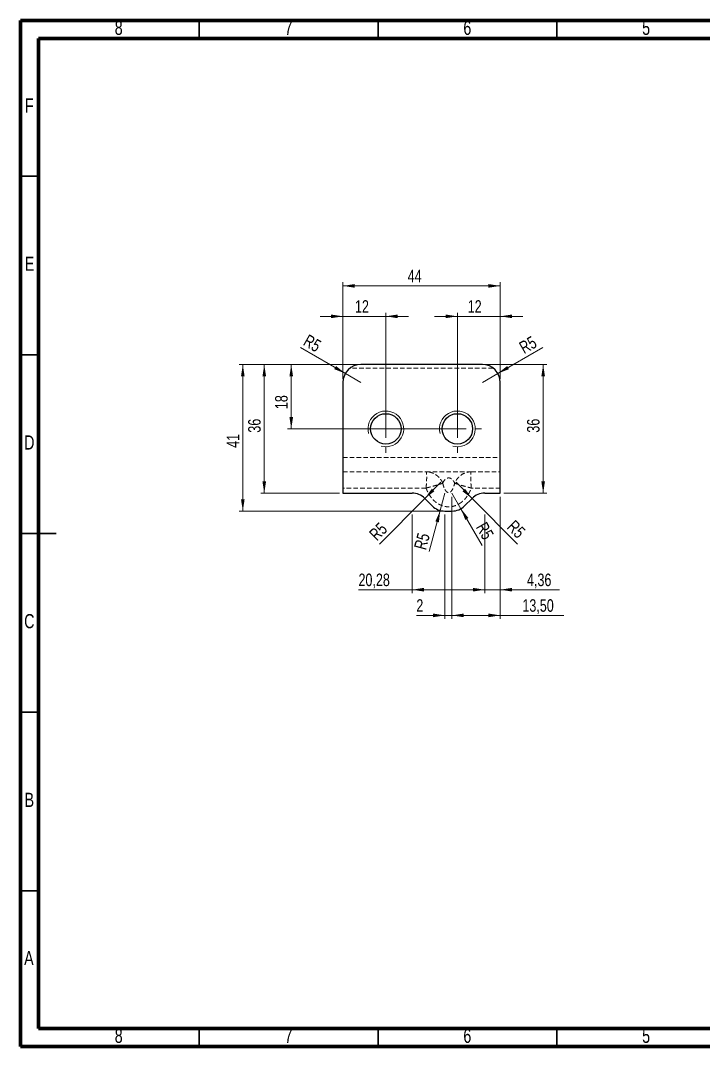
# Model space of a CAD drawing. Header units: millimetres. Extents: x 15 to 415, y 5 to 292.
# Drawn here: x 15 to 206, y 5 to 292 of the extents above; entities that cross this region are included whole.
import ezdxf

# ---------------------------------------------------------------- set-up
doc = ezdxf.new("R2010")
doc.units = ezdxf.units.MM
doc.linetypes.add('HIDDEN', pattern=[1.905, 1.27, -0.635])
doc.styles.add('SLDTEXTSTYLE0', font='TXT', dxfattribs={"width": 0.75})
doc.dimstyles.new('SLDDIMSTYLE0', dxfattribs={"dimtxt": 3.5, "dimasz": 3.302, "dimexe": 0, "dimexo": 0.0625, "dimgap": 0.875, "dimtad": 1, "dimrnd": 1e-09, "dimzin": 12, "dimdsep": 46, "dimtxsty": 'SLDTEXTSTYLE0', "dimsah": 1, "dimcen": 0, "dimadec": 0, "dimazin": 3, "dimtfac": 1, "dimtofl": 0, "dimtmove": 0, "dimatfit": 3, "dimfxl": 1, "dimfrac": 2, "dimtolj": 1, "dimtzin": 12, "dimarcsym": 0})
doc.dimstyles.new('SLDDIMSTYLE1', dxfattribs={"dimtxt": 3.5, "dimasz": 3.302, "dimexe": 0, "dimexo": 0.0625, "dimgap": 0.875, "dimtad": 1, "dimrnd": 1e-09, "dimzin": 12, "dimdsep": 46, "dimtxsty": 'SLDTEXTSTYLE0', "dimsah": 1, "dimcen": 0.09, "dimadec": 0, "dimazin": 3, "dimtfac": 1, "dimtmove": 0, "dimatfit": 0, "dimfxl": 1, "dimfrac": 2, "dimtolj": 1, "dimtzin": 12, "dimarcsym": 0})
doc.dimstyles.new('SLDDIMSTYLE2', dxfattribs={"dimtxt": 3.5, "dimasz": 3.302, "dimexe": 0, "dimexo": 0.0625, "dimgap": 0.875, "dimtad": 1, "dimrnd": 1e-09, "dimzin": 12, "dimdsep": 46, "dimtxsty": 'SLDTEXTSTYLE0', "dimsah": 1, "dimcen": 0.09, "dimadec": 0, "dimazin": 3, "dimtfac": 1, "dimtofl": 0, "dimtmove": 0, "dimatfit": 3, "dimfxl": 1, "dimfrac": 2, "dimtolj": 1, "dimtzin": 12, "dimarcsym": 0})
doc.dimstyles.new('SLDDIMSTYLE3', dxfattribs={"dimtxt": 3.5, "dimasz": 3.302, "dimexe": 0, "dimexo": 0.0625, "dimgap": 0.875, "dimtad": 1, "dimrnd": 1e-09, "dimzin": 12, "dimdsep": 46, "dimtxsty": 'SLDTEXTSTYLE0', "dimsah": 1, "dimcen": 0, "dimadec": 0, "dimazin": 3, "dimtfac": 1, "dimtofl": 0, "dimtmove": 1, "dimatfit": 3, "dimfxl": 1, "dimfrac": 2, "dimtolj": 1, "dimtzin": 12, "dimarcsym": 0})

# ---------------------------------------------------------------- blocks, each defined once
blk = doc.blocks.new('_D')
at = {"color": 7, "linetype": 'Continuous', "lineweight": 18}
for q in [(93.31, 200.52), (110.17, 190.79)]:
    blk.add_line((105.84, 193.29), q, dxfattribs=at)
blk.add_solid([(105.84, 193.29), (103.23, 195.38), (102.72, 194.5)], dxfattribs=at)
at = {"color": 7, "linetype": 'Continuous', "lineweight": 18, "insert": (95.54, 204.4), "char_height": 3.5, "attachment_point": 1, "rotation": 330, "style": 'SLDTEXTSTYLE0'}
blk.add_mtext('R5', dxfattribs=at)
blk = doc.blocks.new('_D_1')
at = {"color": 7, "linetype": 'Continuous', "lineweight": 18}
for q in [(161.03, 200.52), (144.17, 190.79)]:
    blk.add_line((148.5, 193.29), q, dxfattribs=at)
blk.add_solid([(148.5, 193.29), (151.61, 194.5), (151.1, 195.38)], dxfattribs=at)
at = {"color": 7, "linetype": 'Continuous', "lineweight": 18, "insert": (154.09, 201.69), "char_height": 3.5, "attachment_point": 1, "rotation": 30, "style": 'SLDTEXTSTYLE0'}
blk.add_mtext('R5', dxfattribs=at)
blk = doc.blocks.new('_D_2')
at = {"color": 7, "linetype": 'Continuous', "lineweight": 18}
for p, q in [((105.17, 191.79), (105.17, 210.27)), ((117.17, 178.79), (117.17, 210.27)), ((105.17, 209.27), (98.82, 209.27)), ((105.17, 209.27), (117.17, 209.27)), ((117.17, 209.27), (123.52, 209.27))]:
    blk.add_line(p, q, dxfattribs=at)
for points in [[(105.17, 209.27), (101.86, 209.78), (101.86, 208.76)], [(117.17, 209.27), (120.47, 208.76), (120.47, 209.78)]]:
    blk.add_solid(points, dxfattribs=at)
at = {"color": 7, "linetype": 'Continuous', "lineweight": 18, "insert": (108.53, 213.78), "char_height": 3.5, "attachment_point": 1, "style": 'SLDTEXTSTYLE0'}
blk.add_mtext('12', dxfattribs=at)
blk = doc.blocks.new('_D_3')
at = {"color": 7, "linetype": 'Continuous', "lineweight": 18}
for p, q in [((137.17, 178.79), (137.17, 210.27)), ((149.17, 191.79), (149.17, 210.27)), ((137.17, 209.27), (130.82, 209.27)), ((137.17, 209.27), (149.17, 209.27)), ((149.17, 209.27), (155.52, 209.27))]:
    blk.add_line(p, q, dxfattribs=at)
for points in [[(137.17, 209.27), (133.86, 209.78), (133.86, 208.76)], [(149.17, 209.27), (152.47, 208.76), (152.47, 209.78)]]:
    blk.add_solid(points, dxfattribs=at)
at = {"color": 7, "linetype": 'Continuous', "lineweight": 18, "insert": (140.06, 213.78), "char_height": 3.5, "attachment_point": 1, "style": 'SLDTEXTSTYLE0'}
blk.add_mtext('12', dxfattribs=at)
blk = doc.blocks.new('_D_4')
at = {"color": 7, "linetype": 'Continuous', "lineweight": 18}
for p, q in [((105.17, 191.79), (105.17, 218.79)), ((149.17, 191.79), (149.17, 218.79)), ((149.17, 217.79), (105.17, 217.79))]:
    blk.add_line(p, q, dxfattribs=at)
for points in [[(105.17, 217.79), (108.47, 217.28), (108.47, 218.3)], [(149.17, 217.79), (145.86, 218.3), (145.86, 217.28)]]:
    blk.add_solid(points, dxfattribs=at)
at = {"color": 7, "linetype": 'Continuous', "lineweight": 18, "insert": (123.28, 222.3), "char_height": 3.5, "attachment_point": 1, "style": 'SLDTEXTSTYLE0'}
blk.add_mtext('44', dxfattribs=at)
blk = doc.blocks.new('_D_5')
at = {"color": 7, "linetype": 'Continuous', "lineweight": 18}
for p, q in [((109.17, 195.79), (89.71, 195.79)), ((90.71, 195.79), (90.71, 177.79)), ((136.17, 177.79), (89.71, 177.79))]:
    blk.add_line(p, q, dxfattribs=at)
for points in [[(90.71, 195.79), (90.21, 192.49), (91.22, 192.49)], [(90.71, 177.79), (91.22, 181.09), (90.21, 181.09)]]:
    blk.add_solid(points, dxfattribs=at)
at = {"color": 7, "linetype": 'Continuous', "lineweight": 18, "insert": (86.2, 183.31), "char_height": 3.5, "attachment_point": 1, "rotation": 90, "style": 'SLDTEXTSTYLE0'}
blk.add_mtext('18', dxfattribs=at)
blk = doc.blocks.new('_D_6')
at = {"color": 7, "linetype": 'Continuous', "lineweight": 18}
for p, q in [((109.17, 195.79), (82.17, 195.79)), ((83.17, 195.79), (83.17, 159.79)), ((104.17, 159.79), (82.17, 159.79))]:
    blk.add_line(p, q, dxfattribs=at)
for points in [[(83.17, 195.79), (82.66, 192.49), (83.67, 192.49)], [(83.17, 159.79), (83.67, 163.09), (82.66, 163.09)]]:
    blk.add_solid(points, dxfattribs=at)
at = {"color": 7, "linetype": 'Continuous', "lineweight": 18, "insert": (78.66, 176.72), "char_height": 3.5, "attachment_point": 1, "rotation": 90, "style": 'SLDTEXTSTYLE0'}
blk.add_mtext('36', dxfattribs=at)
blk = doc.blocks.new('_D_7')
at = {"color": 7, "linetype": 'Continuous', "lineweight": 18}
for p, q in [((145.17, 195.79), (162.17, 195.79)), ((161.17, 195.79), (161.17, 159.79)), ((150.17, 159.79), (162.17, 159.79))]:
    blk.add_line(p, q, dxfattribs=at)
for points in [[(161.17, 195.79), (160.66, 192.49), (161.67, 192.49)], [(161.17, 159.79), (161.67, 163.09), (160.66, 163.09)]]:
    blk.add_solid(points, dxfattribs=at)
at = {"color": 7, "linetype": 'Continuous', "lineweight": 18, "insert": (156.65, 176.72), "char_height": 3.5, "attachment_point": 1, "rotation": 90, "style": 'SLDTEXTSTYLE0'}
blk.add_mtext('36', dxfattribs=at)
blk = doc.blocks.new('_D_8')
at = {"color": 7, "linetype": 'Continuous', "lineweight": 18}
for p, q in [((109.17, 195.79), (76.17, 195.79)), ((77.17, 195.79), (77.17, 154.79)), ((132.67, 154.79), (76.17, 154.79))]:
    blk.add_line(p, q, dxfattribs=at)
for points in [[(77.17, 195.79), (76.66, 192.49), (77.67, 192.49)], [(77.17, 154.79), (77.67, 158.09), (76.66, 158.09)]]:
    blk.add_solid(points, dxfattribs=at)
at = {"color": 7, "linetype": 'Continuous', "lineweight": 18, "insert": (72.66, 172.48), "char_height": 3.5, "attachment_point": 1, "rotation": 90, "style": 'SLDTEXTSTYLE0'}
blk.add_mtext('41', dxfattribs=at)
blk = doc.blocks.new('_D_9')
at = {"color": 7, "linetype": 'Continuous', "lineweight": 18}
for p, q in [((135.67, 158.79), (135.67, 124.61)), ((149.17, 158.79), (149.17, 124.61)), ((149.17, 125.61), (135.67, 125.61)), ((149.17, 125.61), (166.98, 125.61))]:
    blk.add_line(p, q, dxfattribs=at)
for points in [[(135.67, 125.61), (138.97, 125.1), (138.97, 126.12)], [(149.17, 125.61), (145.86, 126.12), (145.86, 125.1)]]:
    blk.add_solid(points, dxfattribs=at)
at = {"color": 7, "linetype": 'Continuous', "lineweight": 18, "insert": (155.35, 130.12), "char_height": 3.5, "attachment_point": 1, "style": 'SLDTEXTSTYLE0'}
blk.add_mtext('13,50', dxfattribs=at)
blk = doc.blocks.new('_D_10')
at = {"color": 7, "linetype": 'Continuous', "lineweight": 18}
for p, q in [((133.67, 153.79), (133.67, 124.61)), ((135.67, 153.79), (135.67, 124.61)), ((133.67, 125.61), (125.7, 125.61)), ((133.67, 125.61), (135.67, 125.61)), ((135.67, 125.61), (142.02, 125.61))]:
    blk.add_line(p, q, dxfattribs=at)
for points in [[(133.67, 125.61), (130.36, 126.12), (130.36, 125.1)], [(135.67, 125.61), (138.97, 125.1), (138.97, 126.12)]]:
    blk.add_solid(points, dxfattribs=at)
at = {"color": 7, "linetype": 'Continuous', "lineweight": 18, "insert": (125.7, 130.12), "char_height": 3.5, "attachment_point": 1, "style": 'SLDTEXTSTYLE0'}
blk.add_mtext('2', dxfattribs=at)
blk = doc.blocks.new('_D_11')
at = {"color": 7, "linetype": 'Continuous', "lineweight": 18}
for q in [(136.81, 162.84), (153.95, 145.52)]:
    blk.add_line((141.27, 158.32), q, dxfattribs=at)
blk.add_solid([(141.27, 158.32), (139.31, 161.03), (138.59, 160.31)], dxfattribs=at)
at = {"color": 7, "linetype": 'Continuous', "lineweight": 18, "insert": (153.31, 152.54), "char_height": 3.5, "attachment_point": 1, "rotation": 315, "style": 'SLDTEXTSTYLE0'}
blk.add_mtext('R5', dxfattribs=at)
blk = doc.blocks.new('_D_12')
at = {"color": 7, "linetype": 'Continuous', "lineweight": 18}
for q in [(132.53, 162.84), (115.38, 145.52)]:
    blk.add_line((128.06, 158.32), q, dxfattribs=at)
blk.add_solid([(128.06, 158.32), (130.74, 160.31), (130.02, 161.03)], dxfattribs=at)
at = {"color": 7, "linetype": 'Continuous', "lineweight": 18, "insert": (112.19, 148.71), "char_height": 3.5, "attachment_point": 1, "rotation": 45, "style": 'SLDTEXTSTYLE0'}
blk.add_mtext('R5', dxfattribs=at)
blk = doc.blocks.new('_D_13')
at = {"color": 7, "linetype": 'Continuous', "lineweight": 18}
for q in [(133.67, 159.79), (129.29, 143.47)]:
    blk.add_line((132.37, 154.96), q, dxfattribs=at)
blk.add_solid([(132.37, 154.96), (131.03, 151.9), (132.01, 151.64)], dxfattribs=at)
at = {"color": 7, "linetype": 'Continuous', "lineweight": 18, "insert": (124.98, 144.62), "char_height": 3.5, "attachment_point": 1, "rotation": 75, "style": 'SLDTEXTSTYLE0'}
blk.add_mtext('R5', dxfattribs=at)
blk = doc.blocks.new('_D_14')
at = {"color": 7, "linetype": 'Continuous', "lineweight": 18}
for q in [(135.67, 159.79), (144.13, 145.13)]:
    blk.add_line((138.17, 155.46), q, dxfattribs=at)
blk.add_solid([(138.17, 155.46), (139.38, 152.34), (140.26, 152.85)], dxfattribs=at)
at = {"color": 7, "linetype": 'Continuous', "lineweight": 18, "insert": (145.28, 152.06), "char_height": 3.5, "attachment_point": 1, "rotation": 300, "style": 'SLDTEXTSTYLE0'}
blk.add_mtext('R5', dxfattribs=at)
blk = doc.blocks.new('_D_15')
at = {"color": 7, "linetype": 'Continuous', "lineweight": 18}
for p, q in [((149.17, 158.79), (149.17, 131.79)), ((144.81, 153.79), (144.81, 131.79)), ((144.81, 132.79), (138.46, 132.79)), ((144.81, 132.79), (149.17, 132.79)), ((149.17, 132.79), (165.69, 132.79))]:
    blk.add_line(p, q, dxfattribs=at)
for points in [[(144.81, 132.79), (141.51, 133.3), (141.51, 132.28)], [(149.17, 132.79), (152.47, 132.28), (152.47, 133.3)]]:
    blk.add_solid(points, dxfattribs=at)
at = {"color": 7, "linetype": 'Continuous', "lineweight": 18, "insert": (156.64, 137.3), "char_height": 3.5, "attachment_point": 1, "style": 'SLDTEXTSTYLE0'}
blk.add_mtext('4,36', dxfattribs=at)
blk = doc.blocks.new('_D_16')
at = {"color": 7, "linetype": 'Continuous', "lineweight": 18}
for p, q in [((124.52, 153.79), (124.52, 131.79)), ((144.81, 153.79), (144.81, 131.79)), ((124.52, 132.79), (109.51, 132.79)), ((144.81, 132.79), (124.52, 132.79))]:
    blk.add_line(p, q, dxfattribs=at)
for points in [[(124.52, 132.79), (127.83, 132.28), (127.83, 133.3)], [(144.81, 132.79), (141.51, 133.3), (141.51, 132.28)]]:
    blk.add_solid(points, dxfattribs=at)
at = {"color": 7, "linetype": 'Continuous', "lineweight": 18, "insert": (109.51, 137.3), "char_height": 3.5, "attachment_point": 1, "style": 'SLDTEXTSTYLE0'}
blk.add_mtext('20,28', dxfattribs=at)
blk = doc.blocks.new('SW_CENTERMARKSYMBOL_0')
at = {"color": 0, "linetype": 'Continuous', "lineweight": 0}
for p, q in [((0, 5), (0, 6.75)), ((-5, 0), (-6.75, 0)), ((0, 0), (-2.5, 0)), ((0, 0), (0, 2.5)), ((0, 0), (0, -2.5)), ((0, 0), (2.5, 0)), ((5, 0), (6.75, 0)), ((0, -5), (0, -6.75))]:
    blk.add_line(p, q, dxfattribs=at)
blk = doc.blocks.new('SW_CENTERMARKSYMBOL_1')
at = {"color": 0, "linetype": 'Continuous', "lineweight": 0}
for p, q in [((0, 5), (0, 6.75)), ((-5, 0), (-6.75, 0)), ((0, 0), (-2.5, 0)), ((0, 0), (0, 2.5)), ((0, 0), (0, -2.5)), ((0, 0), (2.5, 0)), ((5, 0), (6.75, 0)), ((0, -5), (0, -6.75))]:
    blk.add_line(p, q, dxfattribs=at)

msp = doc.modelspace()

# ---------------------------------------------------------------- linework, layer by layer
at = {"color": 7, "linetype": 'Continuous', "lineweight": 70}
for p, q in [((15, 5), (15, 292)), ((15, 292), (415, 292)), ((20, 10), (20, 287)), ((20, 287), (410, 287)), ((410, 10), (20, 10)), ((415, 5), (15, 5))]:
    msp.add_line(p, q, dxfattribs=at)
at = {"color": 7, "linetype": 'Continuous', "lineweight": 35}
for p, q in [((65, 287), (65, 292)), ((115, 287), (115, 292)), ((165, 287), (165, 292)), ((20, 248.5), (15, 248.5)), ((20, 198.5), (15, 198.5)), ((15, 148.5), (25, 148.5)), ((20, 148.5), (15, 148.5)), ((20, 98.5), (15, 98.5)), ((20, 48.5), (15, 48.5)), ((65, 10), (65, 5)), ((115, 10), (115, 5)), ((165, 10), (165, 5))]:
    msp.add_line(p, q, dxfattribs=at)
at = {"color": 7, "linetype": 'Continuous', "lineweight": 25}
for p, q in [((144.16677, 195.78809), (110.16677, 195.78809)), ((105.16677, 190.78809), (105.16677, 159.78809)), ((149.16677, 159.78809), (149.16677, 190.78809)), ((105.16677, 159.78809), (124.52464, 159.78809)), ((128.06017, 158.32363), (130.13124, 156.25256)), ((139.20231, 156.25256), (141.27337, 158.32363)), ((144.80891, 159.78809), (149.16677, 159.78809)), ((133.66677, 154.78809), (135.66677, 154.78809))]:
    msp.add_line(p, q, dxfattribs=at)
at = {"color": 7, "linetype": 'HIDDEN', "lineweight": 18}
for p, q in [((147.16677, 194.78809), (107.16677, 194.78809)), ((105.16677, 169.78809), (149.16677, 169.78809)), ((105.16677, 165.78809), (128.4203, 165.78809)), ((128.484, 165.69391), (128.42025, 165.78809)), ((141.00605, 165.70576), (141.05509, 165.78809)), ((141.07234, 165.78809), (149.16677, 165.78809)), ((128.42025, 161.22494), (105.16677, 161.22494)), ((149.16677, 161.22494), (141.07234, 161.22494))]:
    msp.add_line(p, q, dxfattribs=at)
at = {"color": 7, "linetype": 'Continuous', "lineweight": 25}
for centre in [(117.16677, 177.78809), (137.16677, 177.78809)]:
    msp.add_circle(centre, 4.25, dxfattribs=at)
for centre, start, end in [((110.16677, 190.78809), 90, 180), ((144.16677, 190.78809), 0, 90), ((124.52464, 154.78809), 45, 90), ((144.80891, 154.78809), 90, 135), ((133.66677, 159.78809), 225, 270), ((135.66677, 159.78809), 270, 315)]:
    msp.add_arc(centre, 5, start, end, dxfattribs=at)
at = {"color": 7, "linetype": 'Continuous', "lineweight": 18}
for centre in [(117.16677, 177.78809), (137.16677, 177.78809)]:
    msp.add_arc(centre, 5, 255, 195, dxfattribs=at)
at = {"color": 7, "linetype": 'HIDDEN', "lineweight": 18}
for points, knots in [([(129.00752, 165.78809), (128.96331, 165.78809), (128.87464, 165.78809), (128.75076, 165.78809), (128.63328, 165.78809), (128.52221, 165.78809), (128.45433, 165.78809), (128.42025, 165.78809)], [0, 0, 0, 0, 0.197427483, 0.395978682, 0.595817745, 0.797105668, 1, 1, 1, 1]), ([(128.42116, 161.23526), (128.44683, 161.53332), (128.498, 162.12751), (128.55309, 162.9954), (128.58723, 163.77583), (128.5991, 164.44245), (128.58703, 165.00225), (128.55331, 165.41337), (128.51613, 165.65422), (128.48898, 165.68775), (128.484, 165.69391)], [0, 0, 0, 0, 0.148105424, 0.295264024, 0.435168662, 0.567899085, 0.699174148, 0.836911884, 0.970028996, 1, 1, 1, 1]), ([(128.4215, 165.78809), (128.42254, 165.78809), (128.42358, 165.78809), (128.4246, 165.78809), (128.42915, 165.78809), (128.43362, 165.78809), (128.43755, 165.78809)], [0.00010365015038, 0.00010365015038, 0.00010365015038, 0.00010365015038, 0.00010677391635, 0.00010677391635, 0.00010677391635, 0.00012075292766, 0.00012075292766, 0.00012075292766, 0.00012075292766]), ([(133.07919, 162.59857), (133.05169, 162.66137), (132.96076, 162.86899), (132.79531, 163.18253), (132.58743, 163.51328), (132.30054, 163.90925), (131.90525, 164.35245), (131.41393, 164.7691), (130.96409, 165.07139), (130.55632, 165.29431), (130.13677, 165.47606), (129.71047, 165.61645), (129.28251, 165.71481), (128.85757, 165.77567), (128.57651, 165.78396), (128.43755, 165.78806)], [0, 0, 0, 0, 0.034021811, 0.112484091, 0.175763473, 0.228131352, 0.355826535, 0.470985869, 0.549891058, 0.627968289, 0.70503796, 0.780929677, 0.855483816, 0.928552484, 1, 1, 1, 1]), ([(128.88424, 165.75589), (128.82318, 165.75974), (128.70929, 165.76694), (128.55505, 165.72167), (128.48351, 165.70067)], [0, 0, 0, 0, 0.536112144, 1, 1, 1, 1]), ([(141.07234, 165.78809), (141.03296, 165.78809), (140.9546, 165.78809), (140.82488, 165.78809), (140.68704, 165.78809), (140.54017, 165.78809), (140.38451, 165.78809), (140.18997, 165.78809), (139.95039, 165.78809), (139.55692, 165.78809), (139.00669, 165.78809), (138.24912, 165.78809), (137.40207, 165.78809), (136.47345, 165.78809), (135.48931, 165.78809), (134.47608, 165.78809), (133.47409, 165.78809), (132.51407, 165.78809), (131.62587, 165.78809), (130.95854, 165.78809), (130.4715, 165.78809), (130.13282, 165.78809), (129.81775, 165.78809), (129.52688, 165.78809), (129.25355, 165.78809), (129.09004, 165.78809), (129.00752, 165.78809)], [0, 0, 0, 0, 0.021233023, 0.0422459, 0.063060554, 0.08369954, 0.104185993, 0.124543568, 0.155960374, 0.186879017, 0.249539967, 0.311829465, 0.374581938, 0.436920013, 0.49965677, 0.561851663, 0.624610278, 0.687079041, 0.74984863, 0.81246982, 0.843506735, 0.87511046, 0.905637402, 0.936560458, 0.967982097, 1, 1, 1, 1]), ([(133.07919, 162.59857), (133.15444, 162.78465), (133.24375, 162.96457), (133.45491, 163.30223), (133.57685, 163.46012), (133.85694, 163.73564), (134.01592, 163.85344), (134.36493, 164.01892), (134.55501, 164.06528), (134.93723, 164.06534), (135.12746, 164.01896), (135.47636, 163.85364), (135.63512, 163.73611), (135.91566, 163.46024), (136.03772, 163.30215), (136.24879, 162.96458), (136.33813, 162.78466), (136.4134, 162.59857)], [0, 0, 0, 0, 0.125, 0.125, 0.25, 0.25, 0.375, 0.375, 0.5, 0.5, 0.625, 0.625, 0.75, 0.75, 0.875, 0.875, 1, 1, 1, 1]), ([(141.05509, 165.78806), (141.00149, 165.78731), (140.87306, 165.78552), (140.61085, 165.76871), (140.14129, 165.70853), (139.25895, 165.48151), (138.35139, 165.00106), (137.58738, 164.35243), (137.18997, 163.90687), (136.90354, 163.51054), (136.69113, 163.17192), (136.52812, 162.86055), (136.43726, 162.65306), (136.4134, 162.59857)], [0, 0, 0, 0, 0.027638787, 0.066212052, 0.134868358, 0.27001084, 0.528586577, 0.643872998, 0.771630708, 0.825609257, 0.887480771, 0.970449908, 1, 1, 1, 1]), ([(141.00585, 165.70369), (140.94256, 165.72335), (140.79886, 165.76801), (140.69363, 165.7621), (140.63473, 165.75879)], [0, 0, 0, 0, 0.440356211, 1, 1, 1, 1]), ([(141.07118, 161.23808), (141.06481, 161.31042), (141.05208, 161.45515), (141.03353, 161.67371), (141.01569, 161.89284), (140.99874, 162.11231), (140.98277, 162.33183), (140.96786, 162.55121), (140.95407, 162.77032), (140.93076, 163.17572), (140.90541, 163.75139), (140.89322, 164.42846), (140.9054, 164.99367), (140.9285, 165.29252), (140.9442, 165.41652), (140.94542, 165.42618)], [0, 0, 0, 0, 0.042837889, 0.085703569, 0.128601187, 0.171589285, 0.214760955, 0.25822674, 0.302101892, 0.346498636, 0.505494123, 0.666495283, 0.827563402, 0.986569802, 1, 1, 1, 1]), ([(140.9454, 165.4261), (140.96368, 165.54287), (140.9839, 165.67201), (141.00412, 165.70281), (141.00605, 165.70576)], [0, 0, 0, 0, 0.904301057, 1, 1, 1, 1]), ([(128.42025, 161.2249), (128.45386, 161.1341), (128.52083, 160.95322), (128.63029, 160.68647), (128.74584, 160.42455), (128.86815, 160.16769), (129.06386, 159.78521), (129.34989, 159.29103), (129.75881, 158.69798), (130.21415, 158.14364), (130.66753, 157.68438), (131.09361, 157.31881), (131.479, 157.02911), (131.75012, 156.86198), (131.88466, 156.77903)], [0, 0, 0, 0, 0.050664878, 0.100927212, 0.150825278, 0.200398197, 0.249685864, 0.375450769, 0.498492971, 0.625515719, 0.749330638, 0.834406135, 0.917821807, 1, 1, 1, 1]), ([(128.43759, 161.22969), (128.51237, 161.25024), (128.66117, 161.29113), (128.88349, 161.35176), (129.10354, 161.41133), (129.3214, 161.47023), (129.53715, 161.52863), (129.75085, 161.58663), (130.13037, 161.68987), (130.66139, 161.83523), (131.29777, 162.01681), (131.86689, 162.18739), (132.30181, 162.32642), (132.62942, 162.43697), (132.87671, 162.52432), (133.01118, 162.57363), (133.07924, 162.59859)], [0, 0, 0, 0, 0.038485828, 0.076580623, 0.114367394, 0.151958223, 0.189448609, 0.226921129, 0.264450512, 0.391469696, 0.517578185, 0.639236743, 0.761302879, 0.839444701, 0.918729369, 1, 1, 1, 1]), ([(133.07919, 162.59857), (133.10448, 162.49052), (133.15351, 162.28107), (133.23757, 161.97952), (133.32572, 161.70009), (133.41803, 161.44293), (133.51359, 161.20801), (133.61175, 160.99525), (133.74657, 160.73877), (133.92466, 160.46146), (134.17175, 160.18897), (134.44205, 160.00592), (134.74582, 159.9366), (135.04961, 160.0056), (135.32011, 160.18846), (135.56757, 160.461), (135.8036, 160.82833), (136.02966, 161.30854), (136.24458, 161.91029), (136.35419, 162.35719), (136.41339, 162.59856)], [0, 0, 0, 0, 0.051440271, 0.099716168, 0.144846188, 0.186852983, 0.22576466, 0.261616608, 0.294454108, 0.358428134, 0.41107802, 0.458958906, 0.499993021, 0.540994509, 0.588852427, 0.641572323, 0.705604097, 0.786880604, 0.884890648, 1, 1, 1, 1]), ([(136.41335, 162.59858), (136.4349, 162.59027), (136.48222, 162.57201), (136.58634, 162.53511), (136.78965, 162.46189), (137.13286, 162.34504), (137.62358, 162.18799), (138.19313, 162.01731), (138.82987, 161.83558), (139.41244, 161.67612), (139.90037, 161.5435), (140.27947, 161.44092), (140.66541, 161.33665), (140.92448, 161.26552), (141.05499, 161.22969)], [0, 0, 0, 0, 0.026832804, 0.05891321, 0.118322582, 0.238110327, 0.36029961, 0.482104718, 0.608293044, 0.73540756, 0.801075512, 0.866744067, 0.932870525, 1, 1, 1, 1]), ([(137.64212, 156.79929), (137.70882, 156.83998), (137.84263, 156.92161), (138.03816, 157.05357), (138.23055, 157.19286), (138.41939, 157.34016), (138.60479, 157.4953), (138.9001, 157.75989), (139.29038, 158.15731), (139.74022, 158.70681), (140.14577, 159.29604), (140.46223, 159.8432), (140.71, 160.34039), (140.90347, 160.77586), (141.01582, 161.0746), (141.07234, 161.2249)], [0, 0, 0, 0, 0.040915128, 0.082082149, 0.123554381, 0.165383973, 0.20762175, 0.250317083, 0.373384105, 0.499578742, 0.623002242, 0.749158513, 0.831855642, 0.915409147, 1, 1, 1, 1]), ([(141.0547, 161.23005), (141.05802, 161.23266), (141.06167, 161.23496), (141.06561, 161.23649), (141.0674, 161.23719), (141.06927, 161.23774), (141.07118, 161.23808)], [0, 0, 0, 0, 0.00001269413428, 0.00001269413428, 0.00001269413428, 0.00001843815996, 0.00001843815996, 0.00001843815996, 0.00001843815996]), ([(131.88466, 156.77903), (131.95894, 156.73656), (132.10671, 156.65207), (132.33374, 156.5375), (132.56305, 156.43284), (132.79511, 156.33889), (133.0298, 156.25544), (133.43, 156.13252), (134.00605, 156.01046), (134.76248, 155.95957), (135.51913, 156.01509), (136.17726, 156.1585), (136.73407, 156.3476), (137.19829, 156.54859), (137.49327, 156.71522), (137.64212, 156.79929)], [0, 0, 0, 0, 0.042476385, 0.08450315, 0.126154067, 0.167504922, 0.208633157, 0.249617479, 0.374997368, 0.49933043, 0.623883799, 0.749527528, 0.831889805, 0.915175572, 1, 1, 1, 1])]:
    msp.add_open_spline(points, degree=3, knots=knots, dxfattribs=at)
for points in [[(141.05509, 165.78809), (141.06084, 165.78809), (141.06659, 165.78809), (141.07234, 165.78809)], [(128.43759, 161.22969), (128.43181, 161.22811), (128.42603, 161.22652), (128.42025, 161.22494)], [(128.42114, 161.23527), (128.4268, 161.23346), (128.43247, 161.23165), (128.43814, 161.22984)], [(141.07234, 161.22494), (141.06656, 161.22652), (141.06077, 161.22811), (141.05499, 161.22969)]]:
    msp.add_open_spline(points, degree=3, dxfattribs=at)

# ---------------------------------------------------------------- block references
at = {"color": 7, "linetype": 'Continuous', "lineweight": 0}
for name, p in [('SW_CENTERMARKSYMBOL_1', (117.16677, 177.78809)), ('SW_CENTERMARKSYMBOL_0', (137.16677, 177.78809))]:
    msp.add_blockref(name, p, dxfattribs=at)

# ---------------------------------------------------------------- texts
at = {"color": 7, "linetype": 'Continuous', "lineweight": 0, "char_height": 3.96875, "attachment_point": 2, "style": 'SLDTEXTSTYLE0'}
for s, insert in [('8', (42.46004, 291.97306)), ('7', (89.96004, 291.97306)), ('6', (139.96004, 291.97306)), ('5', (189.96004, 291.97306)), ('F', (17.45774, 270.22306)), ('E', (17.50781, 225.97306)), ('D', (17.45269, 175.97306)), ('C', (17.45866, 125.97306)), ('B', (17.4706, 75.97306)), ('A', (17.33969, 31.72306)), ('8', (42.46004, 9.97306)), ('7', (89.96004, 9.97306)), ('6', (139.96004, 9.97306)), ('5', (189.96004, 9.97306))]:
    msp.add_mtext(s, dxfattribs=dict(at, insert=insert))

# ---------------------------------------------------------------- dimensions: what is measured, and where the dimension line sits
at = {"color": 7, "linetype": 'Continuous', "lineweight": 18}
for base, p1, p2, dimstyle, picture, middle in [((105.16677, 217.78809), (149.16677, 190.78809), (105.16677, 190.78809), 'SLDDIMSTYLE2', '_D_4', (125.8617, 217.78809)), ((117.16677, 209.27221), (105.16677, 190.78809), (117.16677, 177.78809), 'SLDDIMSTYLE1', '_D_2', (111.11252, 209.27221)), ((149.16677, 209.27221), (137.16677, 177.78809), (149.16677, 190.78809), 'SLDDIMSTYLE1', '_D_3', (142.65066, 209.27221)), ((135.66677, 125.61124), (149.16677, 159.78809), (135.66677, 159.78809), 'SLDDIMSTYLE2', '_D_9', (161.16559, 125.61124)), ((149.16677, 132.78809), (144.80891, 154.78809), (149.16677, 159.78809), 'SLDDIMSTYLE1', '_D_15', (161.16559, 132.78809)), ((124.52464, 132.78809), (144.80891, 154.78809), (124.52464, 154.78809), 'SLDDIMSTYLE2', '_D_16', (115.32562, 132.78809)), ((135.66677, 125.61124), (133.66677, 154.78809), (135.66677, 154.78809), 'SLDDIMSTYLE1', '_D_10', (126.98891, 125.61124))]:
    dim = msp.add_linear_dim(base=base, p1=p1, p2=p2, dimstyle=dimstyle, dxfattribs=at)
    dim.commit()
    dim.dimension.update_dxf_attribs({"geometry": picture, "text_midpoint": middle, "dimtype": 160})
for center, mpoint, dimstyle, picture, middle in [((110.16677, 190.78809), (105.83665, 193.28809), 'SLDDIMSTYLE0', '_D', (95.46104, 199.27847)), ((144.16677, 190.78809), (148.4969, 193.28809), 'SLDDIMSTYLE0', '_D_1', (158.87253, 199.27847)), ((124.52464, 154.78809), (128.06017, 158.32363), 'SLDDIMSTYLE3', '_D_12', (116.98941, 147.25286)), ((144.80891, 154.78809), (141.27337, 158.32363), 'SLDDIMSTYLE3', '_D_11', (152.34416, 147.25286)), ((133.66677, 159.78809), (132.37268, 154.95846), 'SLDDIMSTYLE0', '_D_13', (129.9279, 145.83441)), ((135.66677, 159.78809), (138.16677, 155.45797), 'SLDDIMSTYLE0', '_D_14', (142.90401, 147.25286))]:
    dim = msp.add_radius_dim(center=center, mpoint=mpoint, dimstyle=dimstyle, dxfattribs=at)
    dim.commit()
    dim.dimension.update_dxf_attribs({"geometry": picture, "text_midpoint": middle, "dimtype": 164})
for base, p1, p2, dimstyle, picture, middle in [((77.16675, 154.78809), (110.16677, 195.78809), (133.66677, 154.78809), 'SLDDIMSTYLE2', '_D_8', (77.16675, 175.06667)), ((83.16675, 159.78809), (110.16677, 195.78809), (105.16677, 159.78809), 'SLDDIMSTYLE2', '_D_6', (83.16675, 179.30314)), ((90.71472, 177.78809), (110.16677, 195.78809), (137.16677, 177.78809), 'SLDDIMSTYLE1', '_D_5', (90.71472, 185.8932)), ((161.16559, 159.78809), (144.16677, 195.78809), (149.16677, 159.78809), 'SLDDIMSTYLE2', '_D_7', (161.16559, 179.30314))]:
    dim = msp.add_linear_dim(base=base, p1=p1, p2=p2, angle=90, dimstyle=dimstyle, dxfattribs=at)
    dim.commit()
    dim.dimension.update_dxf_attribs({"geometry": picture, "text_midpoint": middle, "dimtype": 160})

doc.saveas('drawing.dxf')
